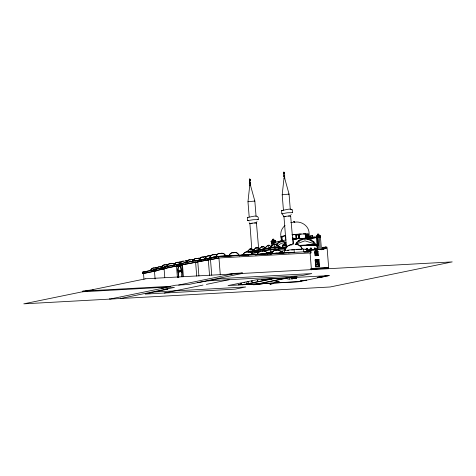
<?xml version="1.0" encoding="UTF-8"?>
<svg xmlns="http://www.w3.org/2000/svg" width="476" height="476" viewBox="0 0 476 476"><rect width="100%" height="100%" fill="white"/><g stroke="black" fill="none" stroke-linecap="round" stroke-linejoin="round"><path stroke-width="0.71" d="M249.971 180.452C249.037 180.934 250.673 180.005 249.936 179.178C248.52 178.435 250.87 180.898 249.382 180.202L249.359 179.827M283.845 172.645L284.22 172.574L283.91 172.984C284.107 171.181 283.244 174.073 284.142 173.573C286.052 176.447 282.417 176.804 283.744 173.615M283.904 172.282C282.833 171.836 284.237 174.9 284.208 172.901L283.869 172.937M249.299 179.149L249.674 179.494M249.698 182.826L250.275 182.754L249.638 179.113M284.172 173.561L283.523 172.199M283.863 172.163L283.553 172.58M178.792 265.995C178.583 261.419 179.666 267.714 179.143 265.489L178.649 266.024L178.524 264.495M315.189 260.134L315.219 259.67L319.003 259.468L319.586 266.715L315.802 266.917L315.701 266.548L315.189 260.134L318.533 259.95L319.003 259.468M282.875 241.052L284.922 242.022L284.737 242.772L282.809 241.862L282.875 241.052C280.025 240.493 277.371 242.451 276.134 244.908M250.483 185.307L249.739 185.384L247.972 201.705L249.198 216.961M293.383 222.536L294.757 222.346L294.483 222.459M199.152 260.533L199.105 259.944A3.79 3.731 66.7 0 1 203.514 257.094M272.034 253.851L271.986 253.262A3.79 3.731 66.7 0 1 276.395 250.412M213.7 254.708A3.826 3.802 -65 0 0 209.743 257.695L209.666 258.194L210.719 257.944M210.386 258.307L207.786 258.403L196.469 260.67L199.028 260.473L199.105 259.938A3.826 3.82 26 0 1 203.615 257.058L203.716 257.016A3.79 3.731 66.7 0 1 206.304 257.01M269.987 253.94L271.903 253.791L271.986 253.256A3.826 3.82 26 0 1 276.496 250.376L276.598 250.334A3.79 3.731 66.7 0 1 277.097 250.174M307.877 239.386L304.83 239.113L304.765 238.303C300.933 238.649 297.226 240.82 295.435 244.277L304.967 240.832L314.535 243.879L313.363 242.427L310.786 240.517L307.877 239.386L308.002 238.595L304.765 238.303L293.115 238.904L293.549 244.277M249.626 180.535L249.936 179.178M283.565 172.324L284.154 172.229L283.791 172.371M249.638 180.148L249.745 180.059M283.863 173.199L283.97 173.109M290.152 278.966L289.241 279.043M294.174 278.115L293.252 278.222L294.162 278.139M272.671 252.566L267.726 253.286L267.476 254.059M315.106 251.869L315.665 251.084A1.279 1.154 78.6 0 1 316.611 251.03L317.29 251.75L317.552 255.011L315.368 255.13L315.106 251.869L316.052 251.816L315.463 251.227M310.596 248.121A0.809 0.684 80.4 0 1 311.268 248.401L311.399 250.007L314.755 249.906L314.767 248.073A0.946 0.494 83.4 0 1 315.177 248.073L315.493 249.918M310.786 240.517L311.102 239.797L308.002 238.595M214.23 254.779L214.248 254.743A3.79 3.784 26 0 1 217.353 254.928A3.826 3.802 -65 0 0 214.23 254.779A3.79 3.784 26 0 0 209.749 257.695M316.832 237.845L316.707 236.245L317.849 234.127L318.289 234.091L319.735 235.84L319.777 237.566L320.479 237.423L321.478 249.799M271.802 241.261L273.164 239.13L273.527 242.552C270.731 244.051 271.879 240.166 272.938 239.16L273.379 239.119L274.825 240.874L274.95 242.474M316.707 236.245L317.849 234.127M296.566 243.867C298.387 241.1 301.552 239.416 304.83 239.113M276.473 245.485C277.633 243.171 280.132 241.332 282.809 241.862M316.611 251.03L316.219 251.62L315.665 251.084M292.442 243.962L292.746 243.771M247.603 251.346L250.055 248.942L251.358 248.823L253.238 249.959M250.019 249.002L251.358 248.823M251.852 251.185L251.578 252.101L251.852 251.185L257.183 250.477L257.219 250.959L251.893 251.667M255.981 247.74L252.078 251.548L255.981 247.74L257.284 247.615L259.783 249.138M255.939 247.794L257.284 247.615M257.778 249.983L257.498 250.9L257.778 249.983L263.103 249.275L263.198 250.864M258.123 251.899L257.998 250.346L261.901 246.538L263.204 246.413L265.709 247.936M258.04 250.828L258.319 250.435M260.896 247.532L261.901 246.538M261.865 246.592L263.204 246.413M263.698 248.775L263.424 249.698L263.698 248.775L269.029 248.067L269.065 248.549L263.74 249.257M267.827 245.336L263.924 249.144L267.827 245.336L269.13 245.211L271.629 246.729M264.24 249.234L264.043 250.697M264.674 249.531L264.912 249.198M271.118 241.85L273.474 241.374L273.438 240.892L271.076 241.374L271.118 241.85L272.516 241.778M269.13 245.211L267.786 245.39M271.832 241.754L274.86 241.356L273.141 239.172M269.624 247.574L269.345 248.496L269.624 247.574L274.95 246.865L275.086 248.996L273.718 249.174M269.969 249.489L270.124 247.55L273.748 244.134L274.42 244.045L275.051 244.01L279.43 246.669L279.602 248.752M269.886 248.424L270.166 248.032M274.313 241.594L275.443 241.445L275.539 240.779L271.879 241.154L272.01 242.754M275.443 241.445L275.539 240.779M269.844 247.942L273.748 244.134M273.712 244.188L275.051 244.01M279.971 246.598L279.692 247.514L279.971 246.598L274.92 246.913L274.42 244.045M282.387 245.396L282.214 246.175L282.387 245.396L285.987 244.92L286.022 245.402L282.423 245.878M282.708 245.622L285.178 242.831L286.011 242.754L285.154 242.867L282.708 245.622L282.881 247.704L282.893 245.372M316.123 236.155C315.249 237.262 319.063 234.971 320.449 235.745L320.455 236.269M316.742 236.721L319.777 236.322L319.777 237.566M320.449 235.745L320.36 236.405L318.129 236.703M320.36 236.405L316.159 236.637M316.832 251.155L316.344 251.804L317.29 251.75M313.363 242.427L313.839 241.826L311.102 239.797M257.998 250.346L259.932 248.472M285.07 225.434C281.762 228.105 279.983 232.621 280.995 236.804L281.28 237.024M246.949 251.869L250.055 248.942M283.69 173.502L284.202 173.157L283.607 173.252M277.99 245.533L280.959 243.539L284.178 244.337M314.91 251.501A1.601 1.446 78.6 0 1 317.575 251.667L318.027 251.441L318.361 255.558L315.231 255.731L314.868 252.548M249.638 183.474L250.388 183.379M249.632 184.748L250.489 184.664L250.15 184.724M284.416 178.411L284.713 178.357L289.057 194.101L290.283 209.357M248.174 220.745L247.603 220.62L247.341 217.413C250.566 217.514 259.664 213.123 258.218 219.614L257.968 219.728M247.603 220.62L253.19 219.728L258.218 219.614M249.109 222.018L249.353 222.209M251.792 249.15L249.9 223.571M284.22 216.794L281.822 213.665L281.566 210.457C284.791 210.565 293.888 206.173 292.442 212.659L292.193 212.778M256.439 223.071L258.652 248.502M292.187 209.452L291.336 209.714M283.833 216.705L284.511 216.526M290.657 216.122L293.049 243.736M290.776 216.11L290.455 215.961M280.995 236.804L285.624 235.691M281.191 237.131L282 236.881L281.191 237.131L281.5 240.981L281.84 240.951L281.53 237.102M281.875 240.6L281.619 237.393L281.965 237.232M281.5 240.981L281.97 240.761L281.661 236.911M298.738 234.585L298.988 238.464L298.738 234.585L296.137 234.835L296.447 238.684L299.047 238.434M298.357 234.965L298.553 238.202L298.357 234.965L296.441 235.156L296.697 238.363L298.619 238.173M308.388 234.46L309.055 234.15C309.727 226.665 302.034 221.013 295.013 222.149M154.295 267.958A3.79 3.731 66.7 0 0 150.565 270.368A3.826 3.82 26 0 1 154.92 268L155.021 267.958A3.79 3.731 66.7 0 1 157.098 267.798M170.473 263.722A3.79 3.731 66.7 0 0 166.594 266.643A3.826 3.82 26 0 1 171.098 263.764L171.199 263.716A3.79 3.731 66.7 0 1 175.126 264.567M178.518 262.335L178.619 262.294A3.79 3.731 66.7 0 1 181.207 262.288A3.826 3.82 26 0 0 178.518 262.335A3.826 3.82 26 0 0 174.014 265.221A3.79 3.731 66.7 0 1 178.423 262.371M197.409 258.563A4.409 4.343 66.7 0 0 192.459 261.282A4.451 4.439 26 0 1 197.522 258.527L197.635 258.474A4.409 4.343 66.7 0 1 200.051 258.289M199.028 260.473L199.741 260.277M220.543 253.494L220.644 253.446A3.79 3.731 66.7 0 1 225.451 255.636A3.826 3.82 26 0 0 220.543 253.494A3.826 3.82 26 0 0 216.039 256.374L215.961 256.873L216.039 256.374A3.79 3.731 66.7 0 1 219.924 253.446M247.71 251.977L247.812 251.935A3.79 3.731 66.7 0 1 252.619 254.119L252.78 254.6L252.625 254.119A3.826 3.82 26 0 0 247.71 251.977A3.826 3.82 26 0 0 243.206 254.862L243.129 255.362L243.206 254.862A3.79 3.731 66.7 0 1 247.092 251.935M243.123 255.392L244.634 255.082M267.036 253.904L269.791 253.619L262.615 253.767L255.017 254.779L257.028 254.916M271.903 253.791L272.623 253.595M310.941 269.029L328.47 268.083L328.446 267.762M248.537 281.923L247.776 281.994L248.555 281.905M208.464 258.474L207.12 258.444L213.718 257.462M254.285 201.223L254.838 201.056L250.489 185.313L249.775 185.39M288.51 194.273L289.057 194.101L282.197 194.755L283.422 210.005M250.287 223.476L249.614 223.66L249.995 223.744M256.159 223.161L256.725 222.982L256.231 222.917M284.005 216.628L285.094 216.425M251.631 281.221L252.328 281.161L251.364 281.268L252.018 281.179M306.342 248.43A0.809 0.768 75.8 0 1 307.317 248.609L307.692 250.156L310.626 249.995L310.501 248.395A0.809 0.684 80.4 0 1 311.59 248.341L311.72 249.948M216.158 256.82L218.49 256.469M161.34 268.244L162.655 268.018M205.156 259.206L206.471 258.98M229.86 255.963L227.225 256.308M197.391 262.002L208.631 259.801L181.731 264.894L197.391 262.002L197.278 260.562L195.077 260.681L162.899 267.298L163.012 268.744L166.273 268.512M177.75 264.358L181.689 263.543M195.481 260.711L181.612 263.454L182.683 276.74M214.741 257.195L213.397 257.105L221.001 256.094L228.177 255.945L226.445 256.302M164.517 268.761L153.391 271.052L153.272 269.606L163.006 267.607M164.529 267.256L165.69 267.018M154.331 269.499L163.375 267.643M197.683 260.592L208.19 258.432M143.925 273.551L142.449 273.629L142.336 272.189L153.397 269.916M220.299 274.914L218.942 258.016L209.773 259.795L218.538 257.992L311.149 252.893L311.036 251.453L218.419 256.546L209.981 258.284L210.1 259.723L207.572 259.908M143.395 272.082L153.355 270.029M211.088 258.165L218.823 256.576L293.775 252.453M176.798 265.471L176.81 265.656M178.571 265.096L178.149 264.573L178.274 266.102M178.589 265.275L178.113 266.138C177.358 266.155 177.834 263.02 178.22 266.114M163.012 268.744L176.477 265.977M164.071 268.637L176.519 266.078M154.45 270.945L164.184 268.94M176.87 266.387L176.661 264.876L177.512 264.704L177.25 265.364L177.637 266.233L177.239 266.316L177.12 264.787M142.449 273.629L154.896 271.07M226.588 256.362L234.192 255.344L241.368 255.195L236.512 255.344M156.318 270.892L143.514 273.522L143.984 279.4M241.725 255.356L248.169 254.577L255.344 254.428M165.975 287.189L82.431 291.788L82.396 291.294L86.751 290.402L90.446 290.193M281.727 251.501L280.269 251.399C289.057 249.704 298.137 248.859 307.085 249.293L307.312 252.107M269.791 253.619L268.059 253.976L267.726 253.286M269.351 253.994L276.949 252.976L284.13 252.827L282.214 252.982M305.687 249.579L307.085 249.293L305.098 249.448M307.871 251.988L309.275 251.703M309.977 251.56L310.304 251.489L310.417 252.935L310.09 253L311.453 269.898M228.028 274.396L232.395 273.498L242.349 272.95L242.391 273.444L188.585 284.505L175.543 285.225L161.358 288.141L174.4 287.421L120.38 298.523L120.339 297.976M163.756 288.004L109.742 299.112L109.694 298.565M178.625 285.053L232.431 273.992L232.395 273.498M240.172 273.402L242.349 272.95M164.214 293.043L202.99 285.07M206.382 284.374L229.135 279.698M290.164 278.942L287.766 279.126M291.669 278.894L292.675 278.787L291.663 278.865M295.679 278.067L296.685 277.96L295.673 278.043M282.369 236.257L285.63 235.59L285.85 238.339M286.153 239.88L271.296 242.897L271.57 246.282M308.769 236.203L312.673 235.781L312.797 237.387M309.834 236.358L312.673 235.781M308.347 237.946L314.69 237L313.428 237.256M243.337 254.737L241.177 255.178L242.647 255.1M251.251 253.131L270.671 249.186L284.648 248.43L283.059 248.752M252.018 253.625L259.212 252.167M264.251 251.144L270.725 249.829L284.696 249.073M287.105 246.955L281.137 247.841L283.321 247.722M266.381 252.905L272.754 251.917M266.59 252.946L271.284 251.994L271.445 254.047M317.438 245.122L318.081 245.432L317.468 237.583M324.555 247.948L322.359 248.02L322.317 247.544L323.847 247.294L323.924 248.258L326.393 248.127L326.316 247.163L325.548 247.133L325.626 248.097M322.359 248.02L326.958 247.585L326.917 247.103L323.573 247.288L323.615 247.77M323.888 247.776L322.96 247.966L323.734 247.99L323.769 248.472M316.26 249.68L323.507 249.287L322.371 249.519L322.294 248.555L327.095 248.014L328.684 267.732L310.917 268.708M244.372 282.69L243.992 282.768L244.956 282.655L244.575 282.732M238.875 284.672L238.28 284.791L244.7 284.356M257.564 280.876L257.189 280.953L257.968 280.852L257.593 280.929M242.587 284.785L272.843 278.639M287.807 277.948L259.069 283.785L297.494 281.709L302.409 280.709M262.871 283.702L259.093 284.469L253.268 284.785L291.27 277.068L297.095 276.752L293.311 277.52M273.646 283.5L269.993 284.124L273.646 283.5L273.611 283.047M321.318 276.871L326.233 275.872M326.357 276.02L299.065 281.732L228.034 285.57L258.289 279.43L329.315 275.592L327.423 275.973M310.263 249.519L310.179 248.454L310.501 248.395M311.274 248.401L311.59 248.341M250.18 223.482L250.87 223.375M290.771 222.691L292.686 222.387M325.548 247.3L326.006 247.193L323.382 247.49M258.284 254.386L261.288 254.029M283.988 176.465L284.374 176.477M285.011 216.425L285.832 216.312M250.787 223.375L251.608 223.268M307.038 234.222L305.289 234.257L307.038 234.222L307.347 238.065L305.598 238.107M306.58 234.579L306.55 237.827L306.58 234.579L305.223 234.62L305.765 237.786L306.836 237.786M279.126 247.812L283.172 247.264M279.168 248.293L280.638 248.079M279.049 248.395L281.149 248.091M278.894 248.49L280.905 248.198M314.184 248.365L314.624 248.305M314.392 248.085A0.946 0.494 83.4 0 1 314.737 248.139L315.362 248.311M274.271 241.112L275.408 240.963M318.17 236.643L319.688 236.447M269.66 248.055L280.007 247.074M256.647 247.651L257.153 250.519L252.357 251.155L252.524 253.244M257.813 250.465L264.858 249.62M248.597 252.036L251.257 251.679L251.268 252.203L252.732 252.084M248.49 252.09L251.227 251.721L250.727 248.853M283.059 247.455L286.124 247.05L285.606 242.772M284.315 176.185C286.237 175.894 282.191 176.257 283.916 176.221M284.374 177.774L284.713 177.715L283.964 177.804M284.446 178.107L284.957 178.012L283.958 178.149M250.096 183.135C252.012 182.844 247.972 183.212 249.692 183.177M285.773 216.312L289.331 215.979M251.554 223.262L252.453 223.161M293.865 221.584L294.656 221.394L293.406 221.608M230.658 255.844L234.115 255.493M200.539 260.158L201.562 260.039M273.42 253.476L276.877 253.125M283.512 172.526L283.851 172.49L283.946 173.216M283.696 173.341L284.243 173.282M283.857 173.538L284.196 173.502M249.912 179.285L249.62 179.595L249.995 179.523M249.626 179.44L249.317 179.857L249.698 179.785M249.983 179.851L249.656 179.559M249.472 180.291L250.019 180.231M249.382 180.202L249.882 180.333M249.894 180.517L249.525 180.565L249.948 180.511M292.133 234.763L294.947 234.448M316.683 248.597L317.189 248.543L317.278 249.608M252.429 223.155L254.273 222.982M292.103 234.829L305.467 233.811M204.716 259.015L206.037 258.885M198.784 260.199L202.086 259.86M288.385 252.976L294.287 252.375L294.061 249.561M160.9 268.053L162.881 267.851M299.993 245.366L314.231 244.485L318.069 245.003L316.243 244.712M299.963 245.765L303.194 245.443M300.029 245.848L303.325 245.556M299.975 245.925L306.49 245.313M301.219 233.954L295.65 234.365L296.036 239.178M281.619 237.393L281.959 237.363M219.668 256.35L225.493 256.082M246.836 254.838L250.495 254.577M207.12 258.444L208.393 258.337M280.269 251.399L282.256 251.245M213.397 257.105L214.676 257.004M226.261 256.094L228.177 255.945M255.017 254.779L256.933 254.63M203.68 259.39L202.401 259.491L203.746 259.581M159.865 268.428L158.585 268.529L159.93 268.619M303.075 245.485L304.271 245.396M303.087 245.646L309.495 245.128M262.544 253.916L267.238 253.821M283.827 173.609L284.118 173.556M288.456 216.044L290.039 215.949M254.232 222.994L255.112 222.929M248.085 281.976L248.478 281.905M302.873 238.69L305.723 238.512M310.007 238.244L314.285 237.976M306.27 245.205L311.679 244.914M306.068 245.259L312.048 245.015M304.087 251.881L309.239 251.602M197.028 261.592L197.76 261.55M178.44 277.103L177.875 270.088A4.01 1.654 86.9 0 1 179.143 265.953L179.351 265.941A4.159 1.72 86.9 0 1 181.076 268.482M165.422 267.107L163.958 267.191L177.096 264.489L176.358 264.531L177.411 277.591M163.631 267.256L165.095 267.179M153.272 269.606L155.468 269.487M179.143 265.953A4.159 1.72 86.9 0 1 181.029 269.44L181.231 269.428M155.182 270.904L156.646 270.82M177.875 270.088L178.078 270.076A4.01 1.654 86.9 0 1 179.351 265.941M142.336 272.189L143.811 272.105M144.133 272.04L145.608 271.957M178.399 271.516L178.197 271.522A7.961 3.284 86.9 0 1 181.35 270.88L181.552 270.868M178.238 272.052L178.678 276.11M178.078 270.076L178.28 272.54A7.848 3.237 86.9 0 1 181.427 271.891L181.636 271.879A7.848 3.237 86.9 0 0 181.362 271.623M178.28 272.54L178.803 272.51A7.848 3.237 86.9 0 1 181.136 271.26M207.887 280.87L301.237 275.729L311.744 273.569L220.596 278.585L197.254 282.72M91.927 290.116L93.403 290.033M170.331 286.296L86.793 290.89L86.751 290.402M82.396 291.294L83.871 291.211M165.731 289.206L167.927 289.081L145.168 294.091L235.174 289.14L245.681 286.98L155.676 291.931M303.23 233.847L309.055 234.15M317.837 234.144L318.254 237.542M315.993 236.34L317.391 236.263M312.22 237.417L310.316 237.518L310.185 235.917M293.115 238.904L320.479 237.423M293.121 238.934L316.409 237.679M292.68 239.208L297.048 238.97M302.278 238.726L305.628 238.547L305.241 233.734M273.474 241.374L275.574 241.261M276.098 242.355L273.188 242.516L273.367 244.735M271.933 242.867L271.296 242.897L272.189 242.855M259.164 248.151C260.473 248.097 257.802 248.276 259.111 248.222M274.961 247.389L279.471 247.145L279.275 248.609M317.028 245.378L318.093 245.319M268.994 248.65L270.326 248.526M263.073 249.858L264.4 249.727M258.48 250.929L252.393 251.637L252.197 253.101M257.147 251.06L258.426 250.989M322.294 248.555L323.46 248.496M280.108 251.518L282.316 251.399M306.562 250.09L324.263 249.132L324.186 248.174M271.641 252.03L273.111 251.953M280.465 251.554L281.935 251.477M307.788 250.138L314.838 249.757M315.136 252.191L316.082 252.137L316.314 255.082M317.319 252.072L316.373 252.125L316.605 255.065M315.106 255.469L318.361 255.558M315.838 264.608L317.075 264.537L316.873 261.973L315.636 262.044L315.969 266.209L318.736 266.06L318.396 261.889L317.159 261.961L317.367 264.525L318.605 264.46M315.868 264.93L318.628 264.775M315.701 266.548L319.051 266.364L319.586 266.715M311.018 268.529L328.672 267.571M310.953 269.19L328.72 268.214M286.641 278.008L273.248 278.734L244.509 284.571L257.903 283.845M271.332 278.948L261.568 279.614L270.398 279.138M325.191 276.08L327.518 275.955M324.293 276.264L325.459 276.199M322.121 276.705L323.281 276.645M308.859 245.247L314.273 244.961M255.041 222.941L255.814 222.899M279.275 252.976L281.447 252.97M311.322 244.973L316.034 244.985M311.334 245.134L317.45 245.283M284.707 178.351L283.976 178.423L282.197 194.755L282.565 194.833M282.923 210.588L281.566 210.457M289.943 215.961L290.568 215.949M255.725 222.911L256.344 222.899M307.347 238.065L305.884 238.065L305.574 234.216M322.317 247.544L323.365 247.579L323.406 248.061M325.584 247.615L326.357 247.645M306.586 252.054L303.658 251.858L303.432 249.049M315.558 244.884L318.081 245.432M315.088 244.95L317.278 245.069M315.106 245.104L316.933 245.336M249.531 182.826L249.466 180.452M248.341 201.788L247.972 201.705L254.838 201.056L256.064 216.306M290.949 214.277L291.306 214.313M284.327 216.776L283.958 216.693L286.481 248.032M247.919 217.538L247.341 217.413M256.725 221.227L257.088 221.263M250.108 223.726L249.739 223.649M316.266 245.027L317.04 245.539M316.968 244.652L318.069 245.003M275.015 244.063L276.788 245.348M263.168 246.467L264.942 247.752M257.242 247.675L259.604 249.388M251.322 248.877L253.095 250.162M292.442 212.659L287.415 212.772L281.935 213.748M296.334 242.772L296.899 243.313M284.922 242.022L285.844 242.939M313.839 241.826L316.034 244.545M318.277 234.103L319.646 235.965M298.72 240.463L299.142 241.148M316.724 246.027L317.153 246.949M276.883 243.652L277.175 244.307M301.6 238.94L301.849 239.714M317.189 248.543L316.992 248.192L316.986 249.549M278.71 241.897L278.894 242.653M284.154 172.229L284.184 172.604M268.5 245.247L269.124 249.662M262.573 246.449L263.073 249.317L258.278 249.954L258.45 252.036M325.876 247.068L325.911 247.55M322.918 247.484L322.996 248.448M319.188 235.882L320.283 249.483M318.349 235.858L318.438 237.518L316.921 237.72L316.796 236.12M318.152 237.548L319.116 249.549M317.807 235.929L317.849 236.411M317.129 237.607L318.093 249.602M318.533 259.95L319.051 266.364M317.575 251.667L317.873 255.32M316.403 237.643L317.373 249.668M314.922 248.377L315.005 249.442M314.922 249.787L314.755 248.359A0.708 0.369 83.4 0 0 314.392 248.305M315.231 255.731L314.904 251.608A1.809 1.636 78.6 0 1 318.027 251.441M315.219 259.67L315.802 266.917M312.363 237.131L312.446 238.196M308.787 234.073L309.114 238.19M308.728 234.597L309.037 238.446M307.294 233.74L307.68 238.547M306.752 234.263L307.062 238.107M307.317 248.609L307.448 250.209M307.246 250.031L307.115 248.662A0.613 0.583 75.8 0 0 306.306 248.716M305.378 236.548L305.479 237.827M306.425 249.698L306.336 248.627A0.809 0.768 75.8 0 1 307.561 248.549M299.214 234.061L299.6 238.875M284.922 247.074L285.201 250.549M284.541 247.151L284.832 250.757M284.469 250.537L284.636 252.649M284.166 247.228L284.267 248.508M282.101 241.195L281.715 236.388L281.054 236.697L281.387 240.82M282.113 252.696L282.197 253.726M280.757 241.011L280.822 241.82M272.718 242.611L272.938 245.336M271.207 241.189L271.249 241.671M270.671 249.186L270.957 252.714M270.701 252.024L270.862 254.041M270.124 247.55L270.297 249.632M270.374 252.744L270.481 254.041M270.719 283.631L270.755 284.083M264.204 248.752L264.37 250.834M257.153 250.519L257.278 252.072M248.169 254.577L248.252 255.612M239.351 255.065L239.434 256.094M218.419 256.546L218.538 257.992M210.505 259.753L211.743 275.182M208.304 259.872L209.547 275.301M207.786 258.403L207.899 259.842M197.796 262.032L198.92 275.991M195.6 262.151L196.725 276.11M195.077 260.681L195.196 262.121M182.427 264.37L183.415 276.705M181.35 270.88L181.427 271.891M181.029 269.44L181.594 276.455M179.511 264.477L179.535 265.84L179.422 264.495M178.726 271.498L178.803 272.51M178.797 277.591L178.393 272.534A7.848 3.237 86.9 0 1 180.999 271.427M164.036 268.155L164.785 277.448M154.408 270.463L155.099 279.025M306.669 251.483A1.279 1.154 78.6 0 1 306.907 251.554M310.179 248.454A0.809 0.684 80.4 0 1 310.4 248.204M306.657 250.781A1.809 1.636 78.6 0 1 308.323 251.965M306.705 251.167A1.601 1.446 78.6 0 1 307.728 251.893M178.482 272.528A7.848 3.237 86.9 0 1 181.088 271.427M181.279 271.629A7.848 3.237 86.9 0 1 181.546 271.885M292.103 244.765A6.878 6.777 66.7 0 0 285.065 250.078A6.944 6.926 26 0 1 292.264 244.706M287.653 250.471A8.806 0.494 -4.6 0 1 288.849 250.322M291.651 250.031A8.806 0.494 -4.6 0 1 293.353 249.882M296.191 249.674A8.806 0.494 -4.6 0 1 301.397 249.495M295.138 244.408A6.944 6.926 26 0 1 302.147 248.728M295.281 244.343A6.878 6.777 66.7 0 1 302.141 248.728M234.251 252.589A3.826 3.82 26 0 0 233.734 252.744A3.826 3.82 26 0 0 229.224 255.624L229.146 256.13L229.224 255.624A3.79 3.731 66.7 0 1 233.633 252.78L233.835 252.702A3.79 3.731 66.7 0 1 238.643 254.886L238.803 255.368L238.649 254.886A3.826 3.82 26 0 0 234.781 252.506M261.009 251.126A3.79 3.731 66.7 0 0 257.659 254.053L257.575 254.553L257.653 254.047A3.826 3.82 26 0 1 261.086 251.096M262.157 251.167A3.826 3.82 26 0 1 267.072 253.309L267.226 253.791L267.072 253.309A3.79 3.731 66.7 0 0 262.258 251.114M277.544 250.138A3.826 3.82 26 0 1 281.405 252.518L281.566 253L281.411 252.518A3.79 3.731 66.7 0 0 277.621 250.102M203.615 257.058A3.826 3.82 26 0 1 206.257 257.028M208.928 255.838A3.79 3.731 66.7 0 0 205.043 258.76L204.96 259.259L205.043 258.76A3.826 3.82 26 0 1 209.547 255.88A3.826 3.82 26 0 1 211.671 255.701M209.642 255.826A3.79 3.731 66.7 0 1 211.725 255.677M171.098 263.764A3.826 3.82 26 0 1 175.108 264.573M165.107 264.876A3.79 3.731 66.7 0 0 161.227 267.798L161.144 268.297L161.227 267.798A3.826 3.82 26 0 1 165.196 264.84M165.731 264.918A3.826 3.82 26 0 1 168.373 264.888A3.79 3.731 66.7 0 0 165.826 264.864M154.92 268A3.826 3.82 26 0 1 155.967 267.762M156.509 267.756A3.826 3.82 26 0 1 157.562 267.97M159.353 266.81A3.79 3.731 66.7 0 0 156.152 269.22A3.826 3.82 26 0 1 159.972 266.78M160.507 266.852A3.826 3.82 26 0 1 162.096 266.608M160.602 266.798A3.79 3.731 66.7 0 1 162.161 266.578M183.801 261.145A4.409 4.343 66.7 0 0 179.291 264.549A4.451 4.439 26 0 1 183.278 261.116M185.128 261.015A4.451 4.439 26 0 1 187.598 261.163M184.64 261.134A4.409 4.343 66.7 0 1 187.651 261.14M197.522 258.527A4.451 4.439 26 0 1 198.742 258.248M199.367 258.242A4.451 4.439 26 0 1 199.985 258.325M190.912 259.896A4.409 4.343 66.7 0 0 185.789 263.216A4.451 4.439 26 0 1 190.406 259.777M191.626 259.682A4.451 4.439 26 0 1 194.095 259.825A4.409 4.343 66.7 0 0 191.727 259.628M180.499 265.239L180.303 265.507L180.035 264.186L180.291 265.685L180.493 264.091L180.499 265.239M181.505 265.037L181.344 265.316L181.041 263.978L181.296 265.477L181.505 263.882L181.505 265.037M178.952 264.62L178.911 265.358L178.952 264.62M177.953 265.191C177.584 265.888 177.857 264.174 177.953 265.191M310.364 248.49L310.453 249.852L311.221 249.823L311.114 248.484A0.619 0.518 80.4 0 0 310.364 248.49M292.817 237.274L292.722 237.935L292.817 237.274M319.735 235.84L318.307 235.917L318.081 234.097L319.723 235.852M249.472 185.075L250.739 184.962L249.472 185.075M240.606 283.458L241.362 283.387L240.606 283.458M179.708 264.251L179.214 264.537L179.708 264.251M180.701 264.049L180.737 265.596L181.106 265.519L180.701 264.049M145.811 278.757L23.8 303.837L330.189 286.98L452.2 261.901L145.811 278.757M246.598 283.101L246.223 283.178L246.913 283.089L246.598 283.101M276.354 281.834L274.462 282.22L279.263 281.679L276.354 281.834M293.371 278.377L291.479 278.763L296.28 278.222L293.371 278.377M302.552 280.418L300.659 280.804L306.627 280.197L302.552 280.418M319.569 276.961L317.676 277.347L323.644 276.74L319.569 276.961M318.271 260.289L315.505 260.437L315.612 261.735L318.373 261.586L318.271 260.289"/></g></svg>
